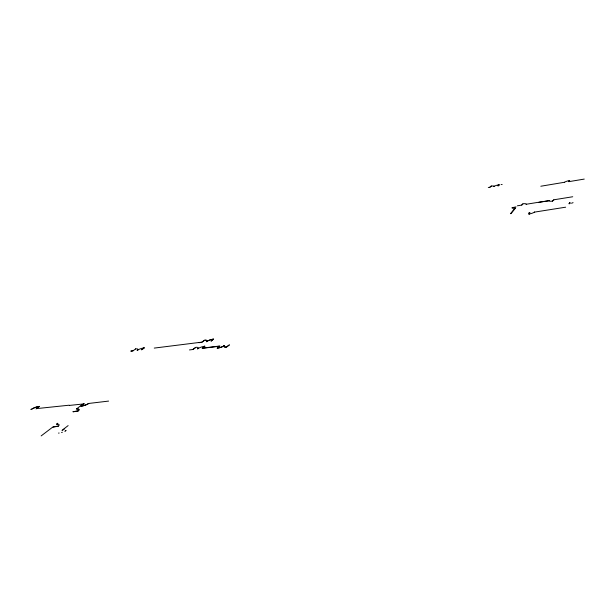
<?xml version="1.0" encoding="UTF-8"?>
<svg xmlns="http://www.w3.org/2000/svg" width="615" height="615" viewBox="0 0 615 615"><rect width="100%" height="100%" fill="white"/><g stroke="black" fill="none" stroke-linecap="round" stroke-linejoin="round"><path stroke-width="0.92" d="M494.022 186.291L493.945 186.422A4.251 0.853 -13.1 0 0 491.362 186.091M549.21 200.69L538.932 202.327M526.094 204.395L526.186 204.242A4.759 1.053 -12.7 0 0 523.204 203.773L521.712 204.98M570.059 202.435L569.19 203.726L570.243 203.534M568.967 203.773L569.751 202.612M569.482 180.564L568.683 181.686L584.25 179.088M568.967 181.525L569.69 180.518L569.106 180.633A4.559 0.953 -12.2 0 0 564.639 182.232L564.501 182.386M553.831 199.929L552.408 201.143A4.789 1.061 -12.3 0 1 549.264 200.682L539.04 202.189M529.661 212.875L528.746 214.074L529.377 213.951M528.969 214.02L529.984 212.698L528.777 212.882M522.804 203.842L521.804 205.087L517.384 205.802M510.98 213.643L515.524 208.078L514.924 208.178A4.712 1.046 -12.7 0 1 511.98 207.693L516.054 206.894M510.473 213.72L515.016 208.162M197.861 348.659L197.561 348.936L198.13 348.39M498.488 185.776L499.818 184.654M491.024 186.137L490.009 187.214L488.295 187.506M489.947 187.121L491.377 186.076M534.443 211.99L534.274 212.167A4.935 1.122 -12.5 0 1 529.369 213.966M137.429 350.158L137.114 350.419L137.729 349.897M226.704 346.998L229.441 344.823M229.164 345.061L226.266 347.06A5.796 1.591 -16.7 0 1 224.006 345.968L224.552 345.422L224.267 345.699A5.727 1.576 -16.7 0 0 226.297 347.037M58.348 426.126L53.051 426.841L41.151 435.912M211.36 340.941L213.62 339.08L212.959 339.203A5.658 1.507 -16.8 0 0 207.117 341.21L206.901 341.233A5.643 1.499 -16.9 0 0 204.803 340.203L201.912 342.125L154.242 348.09M213.374 339.134L211.076 341.171M193.087 349.282L196.047 347.306A5.735 1.538 -17.1 0 1 197.915 348.651A5.689 1.538 -17 0 1 204.288 346.314L204.964 346.191L202.635 348.105L204.434 347.89M195.624 347.375L193.01 349.489L189.474 349.927M204.38 340.272L201.843 342.324L198.876 342.701M61.977 430.385L68.134 425.603M62.715 430.2L64.69 428.663M82.464 404.063L69.349 405.431M57.764 423.243L56.495 424.212L57.164 424.135A6.611 1.876 -19.6 0 1 58.402 426.118L53.098 427.179M72.985 411.635L78.059 411.02M82.979 404.009L76.398 409.029L77.059 408.952A6.396 1.791 -19.2 0 1 78.382 410.789L73.131 411.889M57.072 424.142L57.518 423.804M81.165 406.154L84.286 403.625M144.095 347.852L141.573 349.866M141.881 349.635L144.333 347.798L143.695 347.913A5.481 1.391 -17.6 0 0 137.506 350.15A5.535 1.399 -17.7 0 0 136.015 348.859L135.454 348.913M135.615 348.92L132.863 350.95L131.033 351.18M39.283 406.423L36.031 408.906M494.222 186.26L493.999 186.414A4.267 0.861 -13.1 0 1 498.358 184.9L498.896 184.784L498.012 185.753L498.419 185.684M197.938 348.62L198.353 348.359M137.514 350.127L137.937 349.874M65.482 430.9L66.197 430.531M64.79 431.269L65.521 430.907M572.596 202.85L573.088 202.658M61.538 432.499L62.369 432.237M571.489 203.219L572.073 203.042M498.358 184.9L497.896 185.876M540.816 186.23L564.57 182.255M526.225 204.257L538.532 202.266M572.734 196.754L553.723 199.821L552.424 201.128M534.35 212.137L565.662 207.194M204.288 346.314L204.71 346.253L202.127 348.374L219.394 346.26M217.349 348.136L217.779 348.075A5.781 1.576 -16.8 0 0 223.775 345.999L224.183 345.73A5.712 1.561 -16.8 0 1 217.779 348.075L217.095 348.198L219.901 345.991L204.972 347.821M88.752 403.448A6.296 1.745 -19 0 1 81.572 406.123L80.896 406.215L83.909 403.909L83.525 403.955M130.841 351.019L132.978 350.75M58.486 433.098L59.155 433.037M69.188 405.2L36.423 408.621L39.544 406.369L38.868 406.484A6.158 1.637 -19.4 0 0 31.865 409.06L30.75 409.452M108.601 401.088L88.698 403.455A6.227 1.722 -19 0 1 81.603 406.1M77.013 408.983A6.327 1.768 -19.2 0 1 78.32 410.797M31.811 409.06A6.227 1.653 -19.4 0 1 38.899 406.454M204.764 340.233A5.581 1.476 -16.9 0 1 206.632 341.502L206.34 341.763L206.717 341.486A5.597 1.491 -16.8 0 1 212.959 339.203M501.217 184.515A4.313 0.869 -13.1 0 1 502.155 184.592"/></g></svg>
